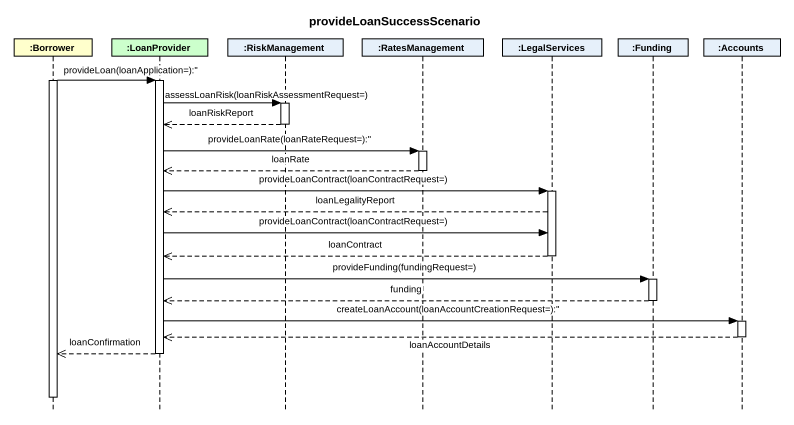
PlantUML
@startuml
title provideLoanSuccessScenario
hide footbox
participant ":Borrower" as Borrower #FFFFCC
participant ":LoanProvider" as LoanProvider #CCFFCC
participant ":RiskManagement" as RiskManagement
participant ":RatesManagement" as RatesManagement
participant ":LegalServices" as LegalServices
participant ":Funding" as Funding
participant ":Accounts" as Accounts

activate Borrower
Borrower -> LoanProvider : provideLoan(loanApplication=):''
activate LoanProvider
LoanProvider -> RiskManagement : assessLoanRisk(loanRiskAssessmentRequest=)
activate RiskManagement
RiskManagement -->> LoanProvider : loanRiskReport
deactivate RiskManagement
LoanProvider -> RatesManagement : provideLoanRate(loanRateRequest=):''
activate RatesManagement
RatesManagement -->> LoanProvider : loanRate
deactivate RatesManagement
LoanProvider -> LegalServices : provideLoanContract(loanContractRequest=)
activate LegalServices
LegalServices -->> LoanProvider : loanLegalityReport
LoanProvider -> LegalServices : provideLoanContract(loanContractRequest=)
LegalServices -->> LoanProvider : loanContract
deactivate LegalServices
LoanProvider -> Funding : provideFunding(fundingRequest=)
activate Funding
Funding -->> LoanProvider : funding
deactivate Funding
LoanProvider -> Accounts : createLoanAccount(loanAccountCreationRequest=):''
activate Accounts
Accounts -->> LoanProvider : loanAccountDetails
deactivate Accounts
LoanProvider -->> Borrower : loanConfirmation
deactivate LoanProvider
deactivate Borrower
@enduml
